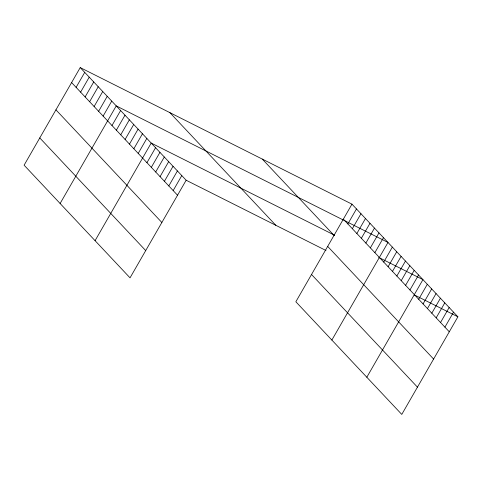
<?xml version="1.0" encoding="UTF-8"?>
<svg xmlns="http://www.w3.org/2000/svg" width="482" height="482" viewBox="0 0 482 482"><rect width="100%" height="100%" fill="white"/><g stroke="black" fill="none" stroke-linecap="round" stroke-linejoin="round"><path stroke-width="0.72" d="M80.223 67.588L24.1 165.193L130.032 277.843L186.154 180.238L80.223 67.588L351.968 204.157L457.9 316.807L401.777 414.412L295.846 301.762L351.968 204.157M76.108 87.356L84.724 72.378M80.615 92.146L89.23 77.162M85.115 96.936L93.731 81.952M89.616 101.72L98.232 86.736M94.117 106.51L102.732 91.526M98.623 111.3L107.239 96.316M103.124 116.084L111.74 101.1M60.117 203.494L116.24 105.889L387.986 242.458L331.863 340.063M111.993 125.519L120.608 110.535M116.367 130.164L124.983 115.186M120.735 134.815L129.351 119.831M125.103 139.461L133.719 124.477M129.471 144.106L138.087 129.122M133.845 148.757L142.461 133.773M138.214 153.403L146.829 138.418M95.075 240.669L151.197 143.064L334.55 235.21M146.95 162.693L155.566 147.709M151.324 167.344L159.94 152.36M155.692 171.99L164.308 157.005M160.06 176.635L168.676 161.651M164.428 181.28L173.044 166.296M168.802 185.932L177.418 170.947M173.171 190.577L181.786 175.593M347.853 223.931L356.469 208.947M352.354 228.715L360.97 213.731M356.861 233.505L365.477 218.521M361.361 238.289L369.977 223.311M365.862 243.079L374.478 228.094M370.363 247.869L378.979 232.884M374.869 252.652L383.485 237.674M383.738 262.088L392.354 247.103M388.106 266.739L396.722 251.755M392.481 271.384L401.096 256.4M396.849 276.029L405.464 261.045M401.217 280.675L409.833 265.69M405.585 285.326L414.201 270.342M409.959 289.971L418.575 274.987M366.82 377.237L422.943 279.632L378.744 257.424M418.695 299.262L427.311 284.284M423.063 303.913L431.679 288.929M427.438 308.558L436.053 293.574M431.806 313.204L440.421 298.219M436.174 317.855L444.79 302.871M440.542 322.5L449.158 307.516M444.916 327.145L453.532 312.161M186.154 180.238L325.989 250.513M414.345 294.918L457.9 316.807M343.353 219.141L449.284 331.791M262.292 159.09L334.237 235.602M327.676 246.404L433.607 359.06M169.899 112.655L275.831 225.305M311.523 274.499L417.454 387.148M71.607 82.573L177.539 195.222M55.93 109.836L161.862 222.485M39.777 137.924L145.709 250.58"/></g></svg>
